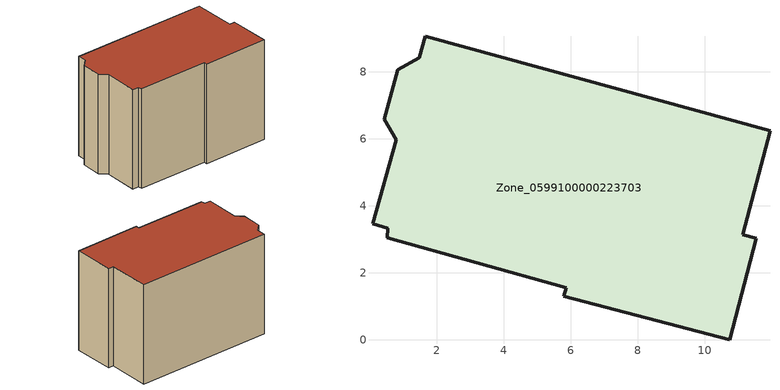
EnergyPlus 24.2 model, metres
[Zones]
Zone_0599100000223703
 floor ground (C_G): 5.86,1.56 0.52,3.06 0.53,3.33 0.08,3.47 0.78,5.98 0.43,6.59 0.83,8.06 1.47,8.42 1.65,9.07 11.95,6.25 11.14,3.14 11.54,3.04 10.74,0 5.79,1.3 z0
 wall outside (C_F): 1.47,8.42 0.83,8.06 0.43,6.59 0.78,5.98 0.08,3.47 0.53,3.33 0.52,3.06 5.86,1.56 5.79,1.3 10.74,0 11.54,3.04 11.14,3.14 11.95,6.25 1.65,9.07 1.47,8.42 z0:7.85
 roof outside (C_R): 0.53,3.33 0.52,3.06 5.86,1.56 5.79,1.3 10.74,0 11.54,3.04 11.14,3.14 11.95,6.25 1.65,9.07 1.47,8.42 0.83,8.06 0.43,6.59 0.78,5.98 0.08,3.47 z7.85
[BUILDING]
Pand.0599100000223703: North Axis=0; Terrain=City; Loads Convergence Tolerance Value=0.04; Temperature Convergence Tolerance Value=0.4; Solar Distribution=FullExterior; Maximum Number of Warmup Days=25; Minimum Number of Warmup Days=1
[Site:Location]
Rotterdam.The.Hague.AP_ZH_NLD Design_Conditions: Latitude=51.96; Longitude=4.45; Time Zone=1; Elevation=-4.5
[SITE:GROUNDTEMPERATURE:BUILDINGSURFACE]
18, 18, 18, 18, 18, 18, 18, 18, 18, 18, 18, 18
[MATERIAL] Thermal Absorptance=0.9; Solar Absorptance=0.7; Visible Absorptance=0.7
Name | Roughness | Thickness | Conductivity | Density | Specific Heat
G.TC.1946 | MediumSmooth | 0.15 | 1 | 540 | 1210
F.TC.1946 | Rough | 0.3 | 0.857143 | 1920 | 840
R.TC.1946 | MediumRough | 0.2 | 0.909091 | 1500 | 1000
[CONSTRUCTION]
C_G: G.TC.1946
C_F: F.TC.1946
C_R: R.TC.1946
[ZONE]
Zone_0599100000223703: Type=1; Multiplier=1; Ceiling Height=Autocalculate; Volume=Autocalculate; Floor Area=autocalculate; Part of Total Floor Area=Yes
[ZONEINFILTRATION:DESIGNFLOWRATE]
Infil_Zone_0599100000223703: Zone or ZoneList or Space or SpaceList=Zone_0599100000223703; Schedule=AlwaysOn; Design Flow Rate Calculation Method=Flow/Area; Flow Rate per Floor Area=0.003; Constant Term Coefficient=1; Temperature Term Coefficient=0; Velocity Term Coefficient=0; Velocity Squared Term Coefficient=0
[HVACTEMPLATE:ZONE:IDEALLOADSAIRSYSTEM]
Zone_0599100000223703: Maximum Heating Supply Air Temperature=50; Minimum Cooling Supply Air Temperature=13; Maximum Heating Supply Air Humidity Ratio=0.0156; Minimum Cooling Supply Air Humidity Ratio=0.0077; Heating Limit=NoLimit; Cooling Limit=NoLimit; Dehumidification Control Type=ConstantSensibleHeatRatio; Cooling Sensible Heat Ratio=0.7; Dehumidification Setpoint=60; Humidification Control Type=None; Humidification Setpoint=30; Outdoor Air Method=None; Outdoor Air Flow Rate per Person=0.00944; Outdoor Air Flow Rate per Zone Floor Area=0; Outdoor Air Flow Rate per Zone=0; Demand Controlled Ventilation Type=None; Outdoor Air Economizer Type=NoEconomizer; Heat Recovery Type=None; Sensible Heat Recovery Effectiveness=0.7; Latent Heat Recovery Effectiveness=0.65
[ZONECONTROL:THERMOSTAT]
ThermostatControl_Zone_0599100000223703: Zone or ZoneList=Zone_0599100000223703; Control Type Schedule=DualSetpointControlType; Control 1=Thermostat_Zone_0599100000223703; Temperature Difference Between Cutout And Setpoint=0
[THERMOSTATSETPOINT:DUALSETPOINT]
Thermostat_Zone_0599100000223703: Heating Setpoint Temperature Schedule=HeatingSetpoint_Zone_0599100000223703; Cooling Setpoint Temperature Schedule=CoolingSetpoint_Zone_0599100000223703
[SCHEDULE:COMPACT]
HeatingSetpoint_Zone_0599100000223703: Through: 12/31, For: AllDays, Until: 24:00, 21
CoolingSetpoint_Zone_0599100000223703: Through: 12/31, For: AllDays, Until: 24:00, 24
DualSetpointControlType: Through: 12/31, For: AllDays, Until: 24:00, 4
AlwaysOn: Through: 12/31, For: AllDays, Until: 24:00, 1
